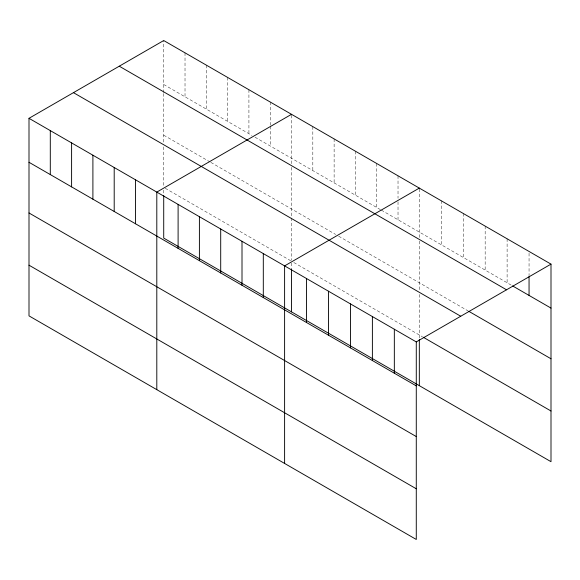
<?xml version="1.0" encoding="UTF-8"?>
<svg xmlns="http://www.w3.org/2000/svg" width="580" height="580" viewBox="0 0 580 580"><rect width="100%" height="100%" fill="white"/><g stroke="black" fill="none" stroke-linecap="round" stroke-linejoin="round"><path stroke-width="0.43" stroke-dasharray="2.9 2.17" d="M163.719 93.554L163.719 142.39M163.719 92.648L163.719 40.535M291.522 167.337L291.522 217.079M291.522 163.719L291.522 114.318M419.325 241.128L419.325 290.863M419.325 237.503L419.325 188.108M163.719 84.506L251.966 135.452M255.012 137.206L380.531 209.677M381.292 210.112L511.814 285.469M163.719 135.191L210.127 161.979M210.888 162.422L335.646 234.45M338.691 236.205L467.922 310.815M165.242 188.29L290.761 260.754M293.806 262.508L422.458 336.791M529.054 253.25L529.054 275.688M507.108 238.786L507.108 282.757M485.163 226.113L485.163 270.084M463.217 213.447L463.217 257.418M441.271 200.774L441.271 244.745M419.325 294.466L419.325 338.597M398.025 175.805L398.025 198.244M398.025 201.833L398.025 219.776M376.724 163.509L376.724 207.481M355.424 151.213L355.424 195.185M334.123 138.917L334.123 182.888M312.823 126.614L312.823 170.585M291.522 217.979L291.522 260.289M291.522 263.001L291.522 269.337M270.222 102.022L270.222 125.353M270.222 126.251L270.222 145.993M248.921 89.726L248.921 133.697M227.621 77.43L227.621 121.394M206.32 65.127L206.32 109.098M185.02 52.831L185.02 96.802M163.719 146.892L163.719 187.405M163.719 190.124L163.719 194.648"/><path stroke-width="0.87" d="M29 118.313L416.28 341.91L416.28 539.465L29 315.875L29 118.313L163.719 40.535L551 264.125L551 461.687L163.719 238.09L163.719 195.554M291.522 114.318L156.803 192.103L156.803 389.659M419.325 188.108L284.606 265.887L284.606 463.442M416.28 341.91L551 264.125M512.597 285.925L551 308.096M119.263 66.2L506.543 289.797M468.705 311.264L551 358.781M73.457 92.648L460.738 316.238M423.248 337.241L551 411.002M29 162.284L416.28 385.881M29 212.969L416.28 436.559M29 265.19L416.28 488.78M529.054 276.58L529.054 295.423M419.325 339.503L419.325 385.664M394.335 329.237L394.335 373.208M372.389 316.571L372.389 360.535M350.443 303.898L350.443 347.869M328.498 291.225L328.498 335.196M306.552 278.56L306.552 322.531M291.522 269.337L291.522 311.88M263.305 253.59L263.305 297.562M242.005 241.294L242.005 285.258M220.704 228.991L220.704 272.962M199.404 216.695L199.404 260.666M178.103 204.399L178.103 248.37M135.502 179.807L135.502 223.771M114.202 167.504L114.202 211.475M92.901 155.208L92.901 199.179M71.601 142.912L71.601 186.883M50.3 130.616L50.3 174.587"/></g></svg>
